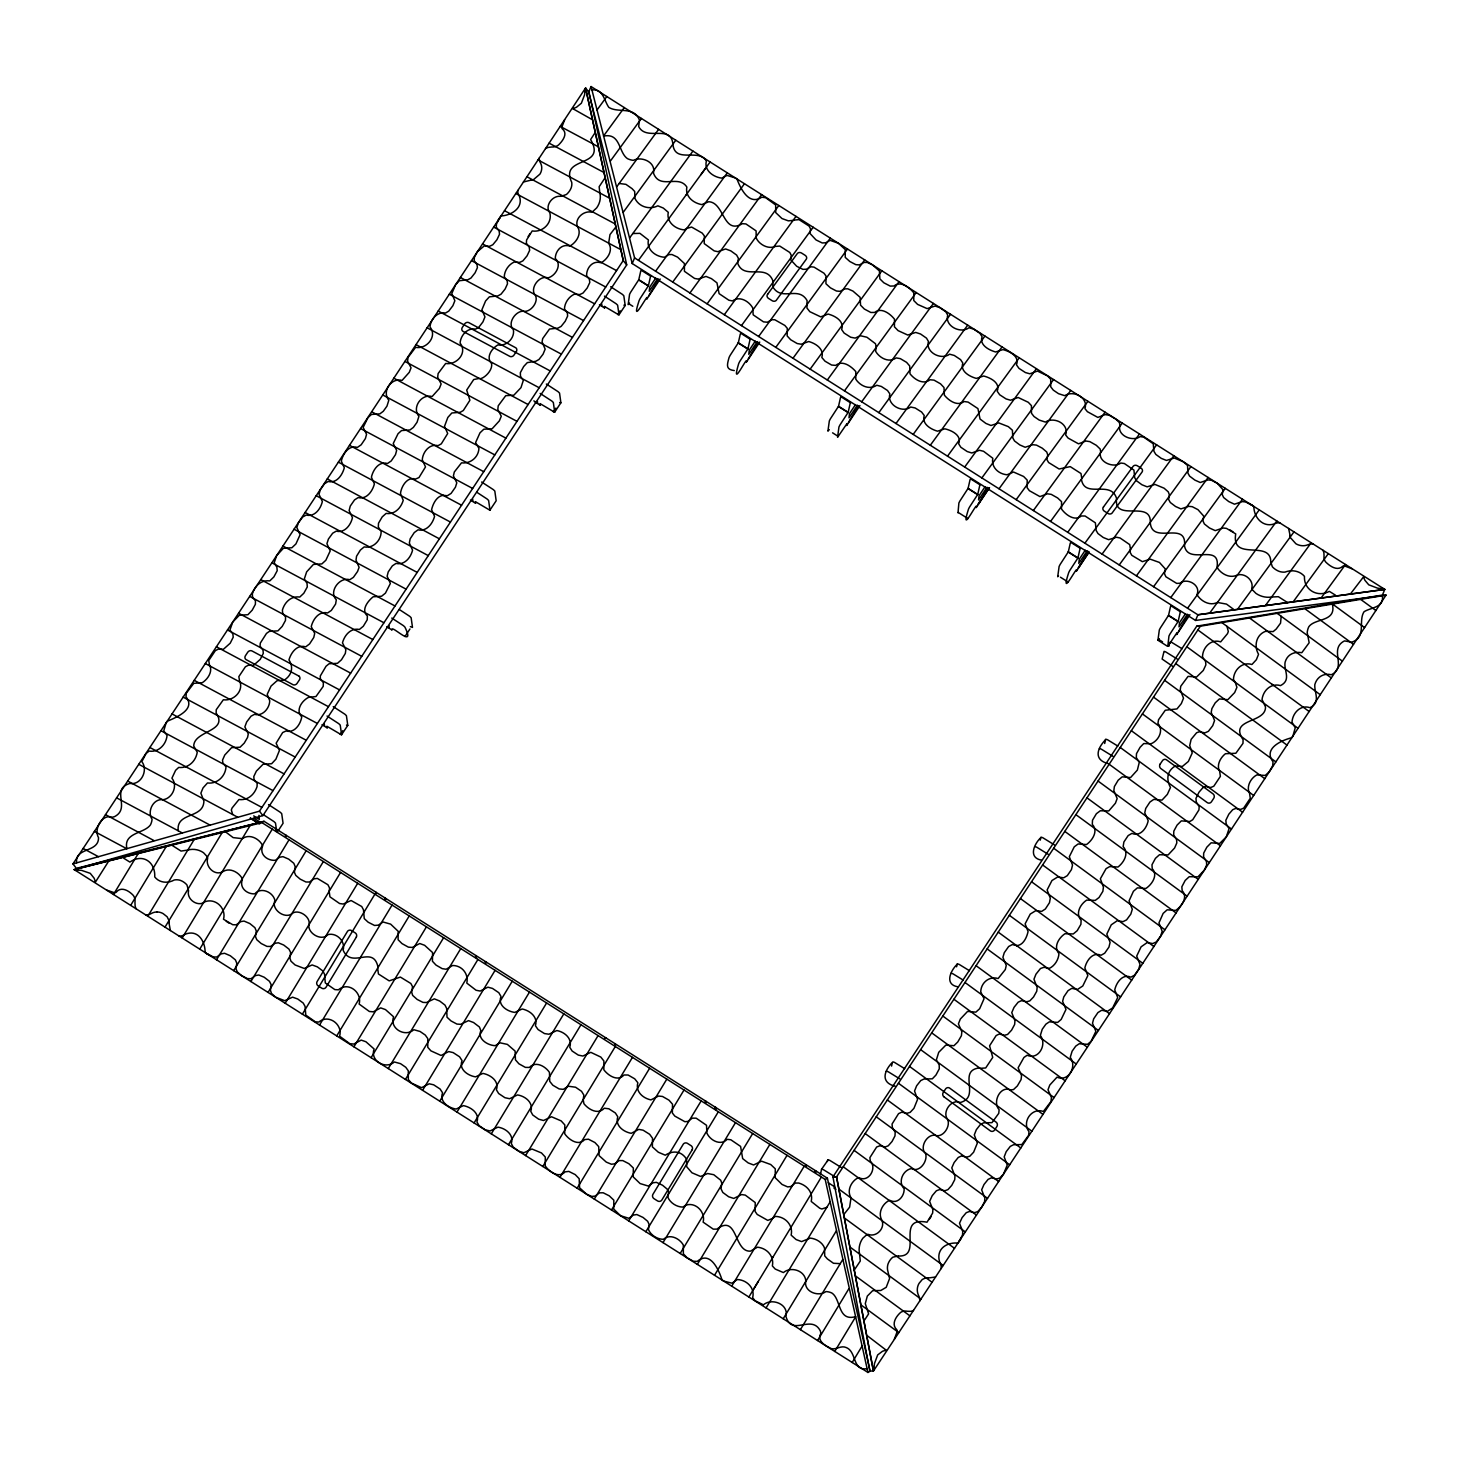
<?xml version="1.0" encoding="UTF-8"?>
<svg xmlns="http://www.w3.org/2000/svg" width="1459" height="1459" viewBox="0 0 1459 1459"><rect width="100%" height="100%" fill="white"/><g stroke="black" fill="none" stroke-linecap="round" stroke-linejoin="round"><path stroke-width="1.5" d="M1130.506 549.478L1129.704 544.608L1120.038 537.97L1116.482 537.24L1108.585 539.666L1103.296 537.514L1097.952 533.538L1096.183 530.511L1095.381 522.833L1085.095 516.012L1081.338 515.975C1074.718 521.702 1065.526 514.662 1061.514 509.009L1061.55 501.659L1057.629 497.957L1051.246 494.364L1047.38 493.799L1039.92 496.589L1029.397 490.698L1027.1 487.653L1027.209 480.12L1023.616 476.473L1013.531 472.023L1007.057 474.759C998.412 474.084 990.953 467.008 992.831 458.272L983.548 451.287L979.481 450.266L971.785 452.983L967.208 451.542L960.861 447.275L958.654 443.791C962.156 435.439 951.487 430.277 944.848 428.837L937.517 431.189C930.55 429.183 921.596 423.912 924.24 415.523L921.577 412.003L915.158 407.973L910.726 407.025C902.282 413.517 886.634 404.654 889.881 393.948L887.51 390.501L881.327 386.453L876.786 385.249C869.509 390.118 860.372 386.161 855.795 379.212L855.795 371.589C851.181 366.264 842.445 359.771 835.715 365.388L831.612 365.042L824.992 361.175L821.836 357.491C824.335 349.048 815.909 343.54 808.724 341.515L801.173 344.215L797.198 343.54L790.705 339.765L787.167 335.953L787.295 328.33L784.851 325.448L774.765 319.74L771.847 319.703L767.361 322.22L763.513 321.874L753.172 314.834L752.771 308.031C749.087 301.229 739.549 295.575 732.473 300.919L728.88 300.226L719.105 293.642L716.971 282.864L711.463 278.651L706.028 276.426L698.131 279.07L694.593 278.45L684.417 271.301L684.435 263.532L677.56 257.131L671.961 254.523L668.751 254.614L664.465 257.24C655.62 256.711 646.246 249.562 648.434 239.969L639.917 233.349L632.823 233.531M329.169 891.303L329.935 896.829L339.6 903.54L343.175 904.033L351.108 900.513L361.741 906.531L363.492 909.851L364.258 918.605L368.16 922.216L374.544 925.462L378.3 925.152L383.06 921.997L390.629 924.131L398.161 931.28L398.106 939.742L402.009 943.608L408.392 947.146L412.277 947.438L419.773 943.517L424.624 945.304L432.593 952.563L432.429 961.244L436.022 965.092L442.168 968.63L446.126 969.25L452.637 965.493C462.211 965.475 468.777 974.12 466.807 983.111L476.09 990.26L480.175 991.044L487.89 987.178L492.485 988.418L498.832 992.722L501.021 996.497C497.355 1005.142 507.294 1011.543 514.808 1012.4L522.176 1008.99C530.036 1010.595 538.17 1017.087 535.417 1025.75L538.061 1029.543L544.481 1033.574L548.912 1034.23L556.827 1030.546C564.724 1032.005 572.621 1038.735 569.758 1047.288L572.129 1051.027L578.311 1055.094L582.87 1056.042L590.822 1052.34L600.834 1057.082L603.88 1060.985L603.844 1069.757C608.166 1075.611 617.868 1081.94 623.978 1074.991L628.081 1075.009L634.701 1078.803L637.857 1082.76C635.267 1091.478 642.799 1098.226 650.933 1099.885L658.52 1096.056L662.495 1096.457L668.988 1100.177L672.526 1104.226L672.362 1112.998L674.788 1116.08L684.873 1121.697L687.809 1121.46L692.314 1118.141L696.18 1118.178L706.521 1125.29L706.885 1133.059C710.15 1140.464 720.673 1146.099 727.22 1139.315L730.831 1139.771L740.588 1146.409L742.667 1158.61L748.175 1162.914L753.61 1164.975L761.562 1161.182L770.717 1164.519L775.276 1168.805L775.203 1177.741L782.079 1184.471L787.678 1186.915L790.906 1186.514L795.21 1183.085L798.675 1183.03C807.192 1185.456 813.301 1192.532 811.204 1201.432L819.721 1208.216L821.855 1208.982L826.852 1207.341M793.55 220.364L788.334 220.856L781.988 218.54L775.732 212.613L775.659 204.971L765.628 197.676L761.762 197.22C748.923 205.81 740.716 188.776 737.032 179.183A11.781 9.958 22.7 0 0 735.372 177.943L727.02 175.408L721.749 178.126C713.305 177.123 703.949 170.411 706.357 161.092C698.843 147.706 674.66 164.174 672.873 144.003C670.885 123.979 646.519 141.578 638.695 126.568L639.443 120.021C633.826 105.869 618.251 113.401 608.822 107.364C604.099 100.762 603.297 88.598 592.007 89.929M665.486 1237.797C671.924 1234.478 680.113 1239.256 683.323 1245.038L683.359 1253.81L687.08 1257.804L693.372 1261.251L697.238 1261.397C710.186 1250.308 718.795 1269.786 721.986 1279.798A11.781 11.49 60.3 0 0 723.628 1281.057L731.999 1283.19L737.287 1279.543C746.734 1279.835 755.233 1288.096 752.643 1297.671L755.051 1300.717L763.44 1304.802C771.884 1297.525 789.009 1304.237 785.927 1316.346C791.708 1337.228 811.386 1313.629 820.359 1330.955L820.87 1333.344C817.004 1339.617 823.35 1344.797 828.694 1347.241C834.311 1351.909 840.037 1344.779 846.074 1347.496C856.907 1351.417 852.184 1371.351 867.011 1368.651M188.485 891.121C186.606 899.729 198.315 907.498 205.172 901.662C215.896 897.869 226.51 908.538 223.501 919.243L232.747 924.714L236.157 924.824L240.717 921.632L244.054 921.067L249.817 923.547L254.906 927.687L256.273 930.988L255.489 936.623L256.784 939.724L261.216 943.535L266.961 946.399L270.517 946.472L275.094 943.28L278.341 942.788L283.703 945.031L288.955 949.098L290.615 952.399L289.903 958.071L290.961 961.189L295.119 964.983L304.256 968.466L312.135 964.946L317.351 966.861L322.767 970.91L324.573 974.247L325.284 982.928L334.84 989.603L338.397 989.822C348.464 981.086 362.397 992.685 359.115 1004.029L369.364 1011.488L373.34 1011.816L380.726 1007.895L385.486 1009.592L393.602 1016.814C389.225 1028.34 405 1037.677 413.827 1029.726L420.046 1031.458L425.28 1035.069L427.779 1038.589L427.779 1047.307L430.897 1050.845L441.056 1055.459L448.734 1051.574L453.165 1052.614L459.567 1056.79L462.065 1060.638C458.527 1069.283 467.92 1075.739 475.579 1076.851L482.911 1073.405C490.534 1074.845 499.434 1081.155 496.407 1089.818L498.65 1093.521L504.923 1097.715L509.61 1098.718L517.507 1094.925C525.276 1096.128 533.775 1102.767 530.766 1111.32L532.717 1114.968L538.663 1119.181L543.514 1120.512L551.52 1116.755L561.186 1120.913L564.815 1124.925L564.724 1133.752C568.682 1139.643 578.548 1146.464 584.64 1139.588L588.433 1139.187L594.925 1142.543L598.701 1146.61L599.102 1155.637L606.287 1162.112L611.394 1164.227L614.549 1163.863L619.145 1160.598L622.774 1160.58L628.884 1163.717L633.334 1168.002L633.242 1176.921L640.1 1183.559L648.38 1186.076L652.848 1182.83L656.331 1182.337L662.55 1185.255L667.164 1189.103L668.532 1192.112L667.948 1197.401C670.283 1202.946 676.702 1206.976 682.684 1207.085L684.782 1205.9M1270.753 561.241C1269.914 539.502 1231.068 561.934 1235.718 533.903L1226.472 528.377L1223.061 527.994L1215.219 530.62L1209.456 527.976L1204.368 523.963L1202.982 520.972L1203.748 516.139L1197.985 509.665L1192.24 506.692L1188.72 506.328L1180.933 508.899L1175.571 506.51L1170.319 502.516L1168.641 499.525L1169.316 494.637L1168.258 491.847L1164.1 488.2L1154.981 484.424L1147.139 486.832L1141.923 484.753L1136.506 480.759L1134.701 477.713L1133.935 470.108L1124.36 463.524L1120.84 463.032C1113.363 468.704 1097.277 461.591 1100.688 451.633L1100.104 448.971L1096.329 445.323L1089.855 441.639L1085.897 441.019L1078.529 443.828L1068.079 438.065L1065.654 435.001C1069.411 424.077 1054.219 416.253 1045.428 422.089L1039.227 420.083L1033.993 416.508L1031.477 413.244L1031.44 405.657L1028.321 402.319L1018.163 397.486L1010.522 400.222L1006.108 398.945L999.707 394.787L997.19 391.231C1000.637 382.878 990.369 377.662 983.64 376.021L976.345 378.41C969.597 376.531 959.949 371.388 962.812 363.036L960.569 359.625L954.277 355.449L949.608 354.19C941.201 360.574 925.243 352.312 928.453 341.479L926.483 338.141L920.556 334.002L915.723 332.433L907.753 335.041L898.087 330.628L894.44 326.834L894.495 319.174C890.191 313.776 881.309 306.919 874.616 312.445L870.841 312.481L864.348 309.034L860.555 305.186L860.117 297.308L852.931 291.07L847.825 288.827L844.688 288.882L840.11 291.344L836.499 291.034L830.39 287.824L825.94 283.721L825.995 275.97L824.007 273.234L814.031 267.125L810.839 266.76L806.408 269.204L802.942 269.368L796.723 266.304L790.723 259.848L791.289 255.289L789.811 252.498L779.744 246.06L774.474 246.516M684.964 1205.572C695.213 1201.049 705.809 1212.01 703.129 1222.15L713.287 1229.153L716.898 1229.116C737.871 1213.286 733.695 1252.333 750.51 1251.129L757.476 1247.19C767.252 1248.211 774.328 1256.436 772.358 1265.938L775.221 1269.056L783.41 1272.576C790.997 1266.102 804.967 1270.552 805.806 1280.874C803.398 1291.543 818.28 1297.27 825.922 1291.58A15.119 14.754 60.3 0 1 831.849 1293.021C841.186 1299.112 837.557 1321.507 855.339 1316.729M188.558 890.555L186.934 884.938A15.666 15.283 60.3 0 0 180.314 880.361A12.183 11.891 60.3 0 0 174.205 880.014C167.894 883.589 159.45 882.987 154.727 876.932C155.566 862.287 143.055 853.004 129.869 862.068L123.778 858.275M583.181 1099.648L583.928 1103.715C588.688 1109.606 598.081 1115.041 604.318 1108.22L608.841 1108.785L615.37 1112.98L617.814 1116.81C614.75 1125.491 623.558 1132.02 631.291 1133.315L638.768 1129.375L643.109 1130.196L649.656 1134.3L652.52 1138.239L652.374 1146.865L658.319 1152.227L665.286 1155.2C672.38 1150.531 680.988 1150.494 686.532 1159.084L686.697 1166.744L691.949 1172.781L700.539 1176.446L707.67 1173.528L713.779 1174.714L720.673 1180.203L721.767 1183.067L721.056 1188.884L722.807 1192.459L728.661 1196.763L733.786 1198.441L741.61 1194.556L745.294 1195.122L755.233 1202.563L755.087 1211.408L757.203 1214.435L767.799 1220.399L772.668 1218.356M774.291 246.79C767.47 249.088 758.99 244.237 756.2 237.981L756.09 230.869L745.932 223.938L742.339 223.683C722.934 235.154 724.43 202.345 708.709 201.743L701.797 204.607C693.043 203.038 684.982 196.29 686.861 187.08C678.399 173.968 659.942 190.345 653.45 173.074C656.149 162.296 641.869 155.967 633.334 160.344A15.119 12.784 22.7 0 1 627.425 158.612C618.434 152.411 620.64 132.787 603.88 136.052M876.257 347.297L875.491 343.722L866.901 337.23L860.354 335.716L855.156 338.105L850.652 337.23L844.104 333.053L841.661 329.533C844.579 321.126 834.986 315.819 828.128 314.068L820.688 316.858L809.818 311.679L806.955 308.031L807.064 300.518C798.237 285.453 781.933 301.739 772.942 287.076L772.741 280.402C765.61 263.258 744.254 280.475 737.707 263.331L738.382 258.316L736.613 255.07L730.758 250.839L725.634 248.96L717.846 251.678L714.181 250.893L704.223 243.598L704.35 235.92L702.217 233.112L691.621 227.057L686.77 228.425M1270.698 561.733L1272.339 566.749A15.666 13.24 22.7 0 0 1278.941 571.29A12.183 10.304 22.7 0 0 1285.051 572.092C1291.707 569.521 1299.641 570.706 1304.474 576.378C1303.598 589.783 1317.532 597.88 1329.331 591.351L1335.423 595.144M327.272 727.968L326.944 726.272L341.497 734.844L347.771 725.397L346.421 715.712A8.699 1.532 33.5 0 0 344.853 714.199L333.236 706.63M475.67 503.337L475.342 501.641L489.896 510.212L496.169 500.765L494.82 491.081A8.699 1.532 33.5 0 0 493.251 489.567L481.634 482.017M540.395 405.365L540.067 403.614L554.621 412.24L560.894 402.793L559.545 393.109A8.699 1.532 33.5 0 0 557.976 391.596L546.359 384.045M604.683 308.05L604.354 306.354L618.908 314.925L625.182 305.478L623.832 295.812A8.699 1.532 33.5 0 0 622.264 294.28L610.646 286.73M242.395 879.43C239.002 887.765 247.027 894.294 254.76 893.856C260.979 886.58 273.198 892.124 274.949 900.55C270.955 909.267 284.286 918.896 291.49 914.063C297.691 907.917 311.497 916.89 308.889 925.079C307.794 933.432 321.6 941.602 327.874 934.654C336.5 932.246 345.783 941.383 343.102 950.137C351.82 969.615 372.993 944.374 377.99 967.043M629.522 303.053L628.172 304.621L629.558 294.371A8.699 0.912 -57.6 0 1 630.616 292.292L638.787 279.709L640.738 271.064A10.231 1.076 -57.6 0 1 641.249 270.225L650.86 276.316A10.231 1.076 -57.6 0 0 650.349 277.155L648.398 285.8L640.227 298.384A8.699 0.912 -57.6 0 0 639.17 300.463C629.467 329.953 649.948 289.265 646.884 298.986M648.726 295.867L658.611 279.216M734.278 370.568C725.652 369.51 726.947 365.169 729.099 357.419A8.699 0.912 -57.6 0 1 730.157 355.358L738.327 342.774L740.278 334.129A10.231 1.076 -57.6 0 1 740.789 333.272L750.4 339.363A10.231 1.076 -57.6 0 0 749.89 340.221L747.938 348.865L739.768 361.449A8.699 0.912 -57.6 0 0 738.728 363.51C730.211 391.997 748.485 353.169 746.424 362.051M748.266 358.932L758.169 342.281M829.277 429.621L827.928 431.171L829.332 420.922A8.699 0.912 -57.6 0 1 830.372 418.842L838.542 406.277L840.493 397.614A10.231 1.076 -57.6 0 1 841.004 396.775L850.615 402.866A10.231 1.076 -57.6 0 0 850.105 403.705L848.153 412.368L839.983 424.934A8.699 0.912 -57.6 0 0 838.943 427.013L837.575 437.281L846.949 423.657L846.639 425.536M848.481 422.417L858.384 405.784M957.998 512.857L958.891 503.008A8.699 0.912 -57.6 0 1 959.949 500.929L968.101 488.364L970.053 479.701A10.231 1.076 -57.6 0 1 970.582 478.862L980.193 484.953A10.231 1.076 -57.6 0 0 979.682 485.792L977.731 494.455L969.56 507.021A8.699 0.912 -57.6 0 0 968.502 509.1C959.256 538.225 978.734 498.23 976.217 507.623M1058.523 575.977L1057.72 576.743L1059.106 566.493A8.699 0.912 -57.6 0 1 1060.164 564.414L1068.316 551.849L1070.268 543.186A10.231 1.076 -57.6 0 1 1070.797 542.347L1080.408 548.438A10.231 1.076 -57.6 0 0 1079.897 549.277L1077.946 557.94L1069.775 570.505A8.699 0.912 -57.6 0 0 1068.717 572.585C1059.27 601.746 1079.113 561.952 1076.432 571.107M1157.99 639.826L1159.321 629.978A8.699 0.912 -57.6 0 1 1160.379 627.917L1168.55 615.333L1170.501 606.689A10.231 1.076 -57.6 0 1 1171.012 605.832L1180.623 611.923A10.231 1.076 -57.6 0 0 1180.112 612.78L1178.161 621.425L1169.99 634.008A8.699 0.912 -57.6 0 0 1168.951 636.069L1167.82 646.191M1178.489 631.492L1188.392 614.841M169.025 923.109L170.375 930.532M1289.993 535.034L1288.625 528.468M1217.08 566.967C1220.435 542.438 1188.246 565.691 1184.507 545.903C1187.115 519.878 1152.245 545.356 1150.294 522.833C1151.552 499.087 1113.564 523.143 1116.536 498.303C1110.627 479.628 1084.912 498.96 1081.466 479.573M1382.366 595.819C1384.226 607.765 1370.949 607.345 1364.074 611.722C1357.891 620.987 1366.992 637.255 1351.691 642.179L1344.487 640.902C1328.31 649.182 1347.551 666.982 1331.301 674.751C1323.86 672.909 1317.003 676.739 1314.814 684.618C1314.14 692.751 1321.197 702.472 1309.927 707.706C1300.589 704.369 1292.546 713.068 1291.999 722.169L1295.245 727.804L1292.875 736.175A11.781 11.18 -89.3 0 1 1291.598 737.78C1281.33 740.37 1263.002 748.558 1273.014 761.78L1272.704 765.72L1269.166 771.902L1265.208 775.44L1256.837 774.911C1250.928 778.03 1246.351 786.054 1249.196 792.62M76.652 862.761C74.628 847.114 98.847 852.858 98.519 837.63C93.522 829.204 102.039 813.538 112.27 817.259L114.568 816.621C131.164 807.976 110.082 789.301 129.906 783.447C141.14 785.416 148.508 770.06 141.833 761.653L146.064 753.519L149.092 751.075C158.447 752.698 166.198 744.546 167.055 735.5L163.773 730.795L166.125 722.825A11.781 10.268 -37.9 0 1 167.402 721.184C176.539 717.281 196.071 709.384 186.004 696.837L186.296 693.207L193.792 683.341L202.217 682.721C207.525 679.456 212.795 671.924 209.841 665.559M377.662 968.192L378.428 973.974L389.188 980.867L400.386 977.074L410.854 983.494L412.532 986.649L411.693 992.248L412.678 995.421L417.128 999.415L422.946 1002.388L426.52 1002.534L434.326 998.85L439.651 1001.002L444.977 1005.087L446.655 1008.406L447.019 1017.215L451.05 1020.953L456.922 1024.072L460.643 1024.327L468.503 1020.625L473.555 1022.522L479.427 1027.008L480.85 1030.601C477.111 1039.1 488.072 1045.519 495.258 1045.665L499.799 1042.766L507.367 1044.389L515.1 1051.064L515.446 1059.836L518.912 1063.793L525.368 1067.386L529.38 1067.441C535.544 1060.766 545.21 1066.091 549.459 1072.401L549.733 1081.356L552.833 1085.222L559.125 1088.925L563.283 1089.344L568.372 1086.226L575.576 1087.229L581.539 1091.314L583.837 1095.052L583.235 1099.575M1081.794 478.607L1080.991 473.518L1070.231 466.625L1059.088 468.996L1048.62 462.539L1046.942 459.658L1047.744 454.88L1046.741 452.016L1042.273 448.187L1036.492 445.123L1032.917 444.703L1025.148 447.256L1019.823 444.94L1014.497 440.946L1012.82 437.919L1012.4 430.241L1008.351 426.648L998.795 422.928L990.971 425.499L985.919 423.438L980.047 419.043L977.931 408.593L968.101 402.1L964.18 401.517C957.378 406.642 948.934 400.751 944.374 395.17L943.991 387.529L940.508 383.808L934.052 380.142L930.058 379.759C923.292 385.14 914.538 379.522 910.015 373.796L909.687 365.972L906.586 362.361L900.294 358.622L896.154 357.911C889.078 363.127 879.558 358.148 875.619 351.254L876.202 347.37M820.377 1174.732L821.545 1169.279L828.128 1159.869A8.699 1.532 33.5 0 1 829.752 1160.361L841.369 1167.528M827.727 1159.941L827.399 1161.492M904.689 1068.663L894.476 1062.389A8.699 1.532 33.5 0 0 892.853 1061.897C884.282 1070.286 879.886 1082.633 895.334 1086.262M969.414 970.691L959.183 964.417A8.699 1.532 33.5 0 0 957.578 963.925C951.177 969.524 943.663 984.314 957.688 986.776M957.195 963.943L956.593 966.788M1041.361 860.117C1027.537 857.582 1034.632 842.974 1041.252 837.265A8.699 1.532 33.5 0 1 1042.857 837.758L1054.492 844.925M1040.851 837.357L1040.267 840.129M1117.813 746.06L1107.582 739.786A8.699 1.532 33.5 0 0 1105.977 739.294C1097.277 747.92 1092.973 759.957 1108.457 763.677M1105.575 739.385L1104.7 743.488M1157.935 640.227L1167.583 646.355M892.124 1063.52L891.577 1066.091M1169.534 643.62L1170.264 641.978A8.699 1.532 33.5 0 1 1171.869 642.489L1182.1 648.744M1168.987 646.191L1169.279 644.86M278.085 830.882L283.064 823.295L281.715 813.684A8.699 1.532 33.5 0 0 280.128 812.171L268.511 804.602M341.588 734.734L340.221 725.123A8.699 1.532 33.5 0 0 338.652 723.591L327.035 716.041M489.969 510.158L488.619 500.492A8.699 1.532 33.5 0 0 487.032 498.96L476.838 492.285M554.694 412.186L553.344 402.52A8.699 1.532 33.5 0 0 551.757 400.988L540.158 393.438M618.999 314.816L617.631 305.205A8.699 1.532 33.5 0 0 616.045 303.691L604.445 296.122M329.205 891.212L329.552 887.984L327.91 884.738L317.332 878.409L314.086 878.829L309.436 882.02L305.916 881.984L300.189 879.139L295.758 875.364L294.426 872.3L295.174 866.591L293.806 863.29L288.7 859.132L282.955 856.652L279.636 857.235L275.368 860.299C267.544 860.956 259.173 854.646 262.584 846.092A1.915 1.86 60.3 0 0 262.529 845.345C259.319 839.126 250.693 834.165 243.945 837.703A14.699 14.335 60.3 0 1 242.34 838.651L233.13 837.612L225.707 831.995M326.925 727.767L322.038 724.685M391.997 629.996C390.228 623.248 416.234 650.477 404.945 627.151A8.699 1.532 33.5 0 0 403.359 625.619L391.76 618.069M475.324 503.136L470.436 500.072M540.049 405.164L535.161 402.1M604.336 307.849L599.448 304.785M1130.451 549.551L1130.141 552.323L1131.783 555.295L1142.361 561.66L1150.221 559.162L1159.449 562.444L1165.23 568.864L1164.501 573.77L1165.887 576.761L1176.738 583.418L1180.057 583.199C1186.751 577.436 1200.958 584.767 1197.11 594.287A1.915 1.623 22.7 0 0 1197.164 594.944C1200.775 600.871 1208.854 605.594 1215.821 603.078A14.699 12.42 22.7 0 1 1217.317 602.439L1226.508 604.099L1233.931 609.588M1384.828 589.418L591.041 86.537L588.688 92.172L632.221 263.55L1195.559 620.44L1386.05 595.09L873.412 1371.059L869.819 1370.986L832.925 1176.866L1196.745 626.166L1382.439 595.053L1384.792 589.4L1197.857 614.75M632.221 263.55L634.592 257.896L591.077 86.555M1195.559 620.44L1197.912 614.804L1384.792 589.4M890.045 1200.429C897.504 1204.386 904.525 1196.325 904.142 1188.738C897.65 1182.137 902.866 1170.118 911.383 1168.586C919.699 1173.036 927.96 1160.981 925.626 1153.686C919.115 1147.504 926.921 1134.099 935 1135.248C943.28 1138.567 951.961 1124.761 946.8 1118.068C942.842 1110.755 951.852 1098.645 960.259 1102.512C981.05 1096.967 957.25 1070.924 979.08 1067.952M108.24 861.831L95.327 882.257A15.611 15.228 60.3 0 0 94.087 878.154L90.257 873.339L81.558 870.366A29.125 28.396 60.3 0 0 76.597 870.257L75.43 870.366M113.474 894.495L138.24 853.533M130.672 905.382L166.144 846.676M147.815 916.234L193.883 840.019M165.013 927.14L221.914 832.998M182.156 937.991L249.763 826.141M199.737 949.134L272.249 829.15M216.516 959.767L289.028 839.8M233.695 970.654L306.208 850.688M250.857 981.524L323.369 861.539M268.055 992.412L340.567 872.446M285.18 1003.263L357.692 883.297M302.378 1014.169L374.89 894.185M319.539 1025.039L392.07 905.072M336.719 1035.926L409.231 915.942M353.917 1046.814L426.429 926.848M371.097 1057.684L443.609 937.718M388.258 1068.572L460.77 948.587M405.42 1079.441L477.932 959.457M422.581 1090.311L495.093 970.344M439.743 1101.18L512.255 981.214M456.959 1112.086L529.471 992.12M474.084 1122.938L546.614 1002.971M491.3 1133.844L563.812 1013.877M508.462 1144.713L580.974 1024.747M525.587 1155.564L598.099 1035.598M542.803 1166.471L615.315 1046.504M559.946 1177.34L632.458 1057.374M577.126 1188.228L649.638 1068.243M594.287 1199.097L666.818 1079.131M611.503 1209.985L684.016 1090.019M628.665 1220.873L701.177 1100.888M645.826 1231.743L718.339 1111.776M662.988 1242.612L735.5 1122.646M680.168 1253.5L752.68 1133.534M697.347 1264.388L769.86 1144.421M714.527 1275.275L787.058 1155.309M731.707 1286.145L804.219 1166.179M748.868 1297.015L821.235 1177.267M752.826 1290.449L758.279 1281.44M766.066 1307.921L830.025 1202.07M783.209 1318.772L836.426 1230.721M800.371 1329.66L842.737 1259.555M817.551 1340.547L848.901 1288.68M834.712 1351.453L855.74 1316.675M852.165 1362.505L862.087 1346.073M894.367 1339.18L897.249 1331.356A4.377 4.158 -89.3 0 0 896.829 1329.769C891.048 1324.444 895.771 1316.729 900.513 1312.535A8.407 7.988 -89.3 0 1 902.592 1311.459A9.775 9.283 -89.3 0 1 907.151 1311.258L910.598 1311.349A11.271 10.687 -89.3 0 0 913.498 1310.401M564.633 119.802L561.77 127.334A4.377 3.812 -37.9 0 0 562.189 128.739C568.299 133.48 562.755 140.885 558.542 144.952A8.407 7.331 -37.9 0 1 556.463 146.192A9.775 8.517 -37.9 0 1 551.867 146.976L548.42 147.359A11.271 9.812 -37.9 0 0 545.502 148.599M772.303 1258.205L773.051 1257.001M74.172 869.582L867.959 1372.463L870.148 1371.205L827.399 1178.215L264.079 821.326L76.397 868.342L72.95 863.91L585.588 87.941L589.035 92.391L626.713 264.9L262.894 815.599L74.208 869.6L261.927 822.639M528.122 236.577L530.073 233.659M72.95 863.91L259.447 811.168L623.267 260.468L585.57 87.959L623.212 260.541L626.713 264.9M340.275 734.461L342.756 730.704M405 636.489L409.961 628.975M553.399 411.857L555.879 408.101M617.686 314.56L620.166 310.803M647.103 298.657L660.197 279.016M746.661 361.723L759.738 342.081M846.877 425.207L859.953 405.566M976.436 507.294L989.53 487.653M1076.651 570.797L1088.688 552.742M1176.647 634.61L1189.96 614.64M836.572 1176.848L873.43 1371.041L836.536 1176.902L1200.356 626.203L1386.032 595.108M931.097 1216.624L929.146 1219.523M655.766 278.031L649.729 287.095L649.237 291.271L657.699 278.596M755.306 341.096L749.269 350.142L748.777 354.336L757.239 341.661M855.521 404.581L849.485 413.645L849.01 417.821L857.454 405.146M985.08 486.668L979.062 495.732L978.57 499.908L987.014 487.233M987.944 487.871L978.041 504.504L988.91 488.2M1085.295 550.152L1079.277 559.216L1078.785 563.411L1087.229 550.718M1088.159 551.356L1078.256 568.007L1089.125 551.703M1185.529 613.655L1179.492 622.701L1179.018 626.896L1187.462 614.221M1157.972 640.264L1159.285 638.677M1168.349 645.553L1176.957 632.732L1176.884 634.282M499.963 217.573L496.498 223.884L496.261 227.057L499.142 231.142L499.543 234.224L496.935 239.75L492.795 244.765L489.586 246.297L484.224 245.933L477.385 251.714L474.394 257.276L474.157 260.596L477.038 264.699L477.403 267.672L475.087 272.833L470.965 278.049L467.719 279.836L459.311 280.73L455.536 284.815L451.798 293.606L454.861 300.736L452.892 305.697L448.77 311.095L445.506 313.047C437.281 311.46 430.569 319.229 430.004 326.98C437.736 336.482 426.356 349.576 415.651 347.315L408.082 357.327L407.553 361.121L411.055 367.777L409.286 372.319L402.027 380.452C391.34 377.316 381.492 391.523 388.823 400.222L386.963 406.131L383.298 411.274L379.832 413.882L371.461 414.447L367.96 417.602L363.145 427.396L366.556 434.326L365.407 438.539L361.157 444.813L357.364 447.421C348.847 444.813 342.901 453.804 341.315 461.117L344.306 467.755C342.446 474.959 336.646 483.658 328.147 481.47L324.536 483.731L320.232 489.859L319.01 494.364L322.348 501.495C320.743 508.844 314.615 517.216 306.208 515.045L302.651 517.033L298.384 522.796L296.834 527.465L300.098 534.723L295.922 543.933L291.891 547.745L283.411 548.274L276.663 555.587L274.201 562.791L276.9 567.241L277.21 570.688L273.873 576.925L269.787 580.901C261.325 579.788 254.668 585.77 252.352 593.886L252.516 596.859L255.471 600.944L255.38 604.3L252.206 610.172L247.902 614.713L239.331 615.26L232.729 622.045L229.938 630.014L232.856 633.99L233.221 637.2L230.212 643.2L223.409 649.291L218.339 649.091L215.33 650.659L208.746 660.508L209.531 665.395M959.037 1241.427L962.502 1235.025L962.758 1231.56L959.511 1223.262L962.119 1217.59L966.259 1212.684L969.469 1211.481L974.794 1212.648L977.804 1211.535L981.615 1207.286L984.606 1201.632L984.861 1198.04L981.652 1189.814L983.986 1184.507L988.09 1179.383L991.318 1177.887L996.716 1178.963L999.707 1178.106L1003.464 1174.185L1007.221 1165.103L1004.193 1156.859L1006.181 1151.698L1010.285 1146.391L1013.549 1144.731L1021.829 1144.567L1028.613 1135.321L1029.014 1131.692C1021.482 1121.843 1031.932 1107.199 1043.349 1111.484L1050.918 1101.6L1051.447 1097.515L1048 1089.745L1049.787 1085.04L1057.009 1077.161C1068.462 1082.323 1077.307 1066.401 1070.231 1057.41L1072.11 1051.209L1075.757 1046.103L1079.222 1043.75L1087.539 1044.316L1091.04 1041.379L1095.873 1031.331L1092.499 1023.27L1093.666 1018.838L1097.916 1012.582L1101.691 1010.266L1107.29 1011.397L1112.633 1007.914L1117.703 997.555L1114.749 989.877C1116.317 982.673 1122.518 973.445 1130.871 977.165L1134.464 975.214L1138.768 969.123L1139.99 964.363L1136.707 956.083L1141.084 946.836L1147.102 942.623L1152.811 943.554L1156.349 941.894L1160.616 936.186L1162.185 931.298L1158.957 922.89L1163.133 913.425L1167.164 909.814L1175.589 910.434C1181.626 906.641 1188.319 897.103 1182.155 890.628L1181.845 886.798L1185.182 880.452L1189.249 876.695L1197.912 876.859L1204.35 870.111L1206.666 864.968L1206.502 861.704L1203.584 856.798L1203.675 853.132L1206.848 847.168L1211.134 842.81L1219.669 843.448L1226.271 836.955L1229.08 828.621L1226.198 823.879L1225.834 820.305L1228.843 814.158L1232.709 809.69L1235.645 808.468L1240.679 809.417L1243.67 808.122L1250.272 798.292L1249.488 792.839M597.023 109.972L606.835 96.513M603.497 136.07L624.288 107.565M610.446 160.964L641.449 118.453M616.719 186.807L658.629 129.34M623.157 212.412L675.791 140.228M629.668 237.853L692.934 151.079M700.831 174.752L706.211 167.366M638.55 260.158L710.132 161.985M655.583 271.21L727.293 172.855M672.727 282.079L744.473 183.725M689.925 292.967L761.653 194.612M707.104 303.855L778.832 205.5M724.302 314.743L796.012 216.388M741.464 325.612L813.174 227.257M758.625 336.482L830.335 238.127M775.787 347.351L847.497 249.015M792.985 358.257L864.713 259.903M810.146 369.127L881.874 270.772M827.326 380.015L899.054 281.66M844.469 390.866L916.197 292.529M861.685 401.79L933.413 303.436M878.829 412.642L950.539 314.287M895.99 423.511L967.7 325.156M913.188 434.399L984.916 336.062M930.313 445.25L1002.041 346.914M947.529 456.156L1019.257 357.82M964.691 467.044L1036.419 368.689M981.871 477.914L1053.58 379.559M999.032 488.783L1070.742 390.428M1016.194 499.653L1087.903 401.316M1033.355 510.541L1105.083 412.186M1050.553 521.428L1122.281 423.074M1067.714 532.316L1139.461 433.961M1084.894 543.186L1156.622 444.831M1102.092 554.092L1173.82 455.737M1119.235 564.943L1190.945 466.588M1136.433 575.831L1208.143 477.476M1153.577 586.7L1225.305 488.346M1170.756 597.588L1242.484 499.233M1187.553 608.221L1259.263 509.866M1209.967 612.707L1276.844 521.009M1237.706 609.041L1293.987 531.86M1265.628 605.248L1311.185 542.766M1293.239 601.746L1328.328 553.618M1321.033 598.099L1345.526 564.505M1350.888 593.357L1363.673 576.652A15.611 13.204 22.7 0 0 1364.931 580.317L1368.761 584.822L1377.46 588.123A29.125 24.621 22.7 0 0 1382.402 588.634L1383.57 588.634M686.222 194.776L686.952 193.81M605.175 177.633L599.138 186.734L599.831 192.971A18.876 16.45 -37.9 0 1 596.676 207.871L592.5 211.81A6.985 6.091 -37.9 0 1 591.114 212.084C583.29 210.588 574.299 218.868 577.49 226.729A13.24 11.526 -37.9 0 0 578.038 227.659C581.63 234.37 576.013 242.65 570.086 245.933M854.244 1270.132L860.281 1261.032L859.606 1254.102A18.876 17.927 -89.3 0 1 862.798 1238.253L866.974 1234.533A6.985 6.62 -89.3 0 1 868.342 1234.423C876.458 1237.469 885.303 1228.277 881.929 1220.362A13.24 12.566 -89.3 0 0 881.4 1219.25C877.99 1212.338 882.823 1203.438 889.388 1200.392M772.723 1218.283L775.203 1216.441C785.143 1216.368 793.441 1225.286 791.125 1235.116L796.122 1239.566L801.575 1241.591L810.274 1238.107C816.092 1238.673 822.311 1242.32 824.499 1247.901L824.736 1255.907L827.399 1258.935L833.49 1263.275L840.275 1263.64M615.662 227.257L609.99 234.571L608.64 243.252A14.699 12.821 -37.9 0 0 609.424 244.601C612.689 251.313 607.218 259.264 601.436 262.584A1.915 1.66 -37.9 0 1 600.725 262.693C592.463 260.286 586.427 268 586.609 275.605L589.381 279.38L589.801 282.462L587.211 287.988L583.035 293.04L579.807 294.554L574.372 294.207C568.882 296.633 564.615 302.888 564.469 308.907L567.35 313.028L567.624 316.056L565.217 321.272L561.15 326.378L557.976 328.129L549.496 329.059L542.693 338.561L542.073 341.917L545.155 349.12L543.058 354.19L538.973 359.479L535.708 361.321L527.301 362.616L523.69 366.519L520.334 372.702L520.48 376.203L523.307 380.434L520.972 387.656L513.842 395.188L505.726 395.681L498.23 405.803L497.811 409.45L501.276 416.216L499.361 420.867L492.102 428.8L483.804 429.22L479.975 432.849L475.598 442.569L478.935 448.405C478.424 457.561 470.272 463.926 461.518 462.831L454.314 471.987L453.402 475.871L456.795 482.838L455.427 487.215L451.068 493.434L447.348 495.732L443.007 495.312M843.977 1214.326L849.63 1207.14L851.016 1197.821A14.699 13.952 -89.3 0 0 850.232 1196.252C847.095 1189.377 851.874 1180.787 858.257 1177.705A1.915 1.806 -89.3 0 1 858.968 1177.687C868.834 1182.921 877.242 1167.929 870.293 1161.054L869.892 1157.625L876.658 1146.993L879.868 1145.807L885.266 1146.956L888.257 1145.789L892.033 1141.522L894.987 1135.886L895.188 1132.293L892.324 1127.351L892.069 1124.014L898.543 1113.655L901.698 1112.196L907.115 1113.272L910.142 1112.378L913.936 1108.348L917.583 1099.356L914.538 1091.04L916.635 1085.788L920.72 1080.59L923.985 1079.022L932.337 1078.821L935.949 1075.064L939.304 1068.79L939.177 1064.924L936.368 1059.891L938.721 1052.322L945.851 1045.1L953.912 1045.72L957.761 1042L961.408 1035.708L961.846 1031.768L958.417 1023.89L960.332 1019.057L967.572 1011.415L975.852 1012.145L979.664 1008.716L984.059 998.722L980.74 991.846C980.995 982.545 989.348 975.852 998.138 978.533L1005.324 969.542L1006.254 965.439L1002.898 957.323L1004.266 952.727L1008.625 946.544L1012.327 944.557L1016.668 945.633M594.47 133.608L590.603 139.553C607.418 168.369 559.18 155.639 571.691 182.229A12.183 10.614 -37.9 0 1 571.126 187.974A15.666 13.66 -37.9 0 1 566.457 194.466L561.04 196.345M864.731 1319.83L868.597 1313.866L865.278 1303.635L867.321 1296.084L872.683 1290.668L880.817 1290.486L886.215 1287.312L889.589 1278.503L887.564 1269.877A12.183 11.563 -89.3 0 1 888.148 1263.658A15.666 14.864 -89.3 0 1 892.799 1257.22L898.215 1255.944M686.733 228.498L684.253 229.884C675.298 229.172 666.161 221.896 668.295 212.321L663.298 208.053L657.863 205.828C649.693 209.932 639.115 207.087 634.975 198.46L634.683 191.457L632.021 188.612L625.929 184.345L619.163 183.469M625.127 305.533L623.887 305.15M560.84 402.848L559.618 402.465M347.771 725.397L346.494 725.068M523.453 181.974L530.62 180.241M74.208 869.6L264.079 821.326M665.286 1238.126L663.188 1239.311C657.225 1239.202 650.787 1235.171 648.471 1229.627L649.054 1224.302L647.668 1221.292L643.018 1217.426L636.817 1214.545L633.352 1215.073L628.884 1218.301L620.531 1215.712L613.747 1209.11L613.82 1200.155L609.26 1195.833L603.205 1192.787L599.613 1192.842L594.998 1196.106L591.807 1196.416L586.627 1194.228L579.588 1187.79L579.168 1178.708L575.229 1174.604L568.791 1171.395L565.071 1171.869C558.998 1178.726 549.095 1171.741 545.228 1165.887L545.283 1157.023L541.49 1152.957L531.933 1148.999L523.909 1152.738L519.021 1151.315L513.149 1147.084L511.288 1143.455C514.261 1134.974 505.708 1128.263 497.957 1127.15L490.078 1130.944L485.318 1129.868L479.081 1125.637L476.929 1121.953C479.993 1113.326 470.947 1107.071 463.415 1105.63L456.102 1109.059C448.405 1107.946 439.086 1101.49 442.588 1092.846L440.071 1088.998L433.67 1084.821L429.238 1083.8L421.56 1087.684L411.42 1083.052L408.301 1079.514L408.301 1070.797L405.766 1067.277L400.532 1063.666L394.331 1061.97C385.486 1069.958 369.692 1060.565 374.124 1049.003L365.935 1041.762L361.212 1040.103L353.808 1044.06L349.795 1043.677L339.6 1036.182C343.12 1024.656 328.585 1013.586 318.864 1022.066L315.29 1021.792L305.788 1015.099L305.077 1006.436L303.235 1003.081L297.764 999.014L292.584 997.172L284.706 1000.692L275.569 997.154L271.465 993.397L270.444 990.296L271.137 984.606L269.459 981.305L264.17 977.22L258.808 975.013L255.599 975.524L250.984 978.715L247.446 978.606L241.72 975.724L237.288 971.913L236.011 968.831L236.796 963.195L235.41 959.894L230.34 955.773L224.595 953.292L221.257 953.839L216.68 957.049L213.288 956.922L206.777 953.566M261.872 822.584L825.229 1179.474L827.399 1178.215M935.547 1277.026L928.635 1277.938M793.751 220.108L799.021 219.634L809.088 226.09L810.547 228.881L810 233.458L816.037 239.933L822.238 242.96L825.703 242.778L830.135 240.352L838.469 243.288L845.253 249.598L845.235 257.368L849.795 261.489L855.849 264.663L859.424 264.9L864.02 262.438L867.193 262.438L872.373 264.772L879.412 270.955L879.868 278.87L883.826 282.772L890.264 286.11L893.984 285.982C900.659 280.493 909.541 287.459 913.79 292.84L913.772 300.536L917.583 304.384L927.122 308.615L935.091 306.025L939.979 307.685L945.851 311.825L947.73 315.144C944.484 325.977 960.587 334.111 968.94 327.764L973.682 329.096L979.919 333.309L982.089 336.682C979.171 345.035 988.965 350.105 995.64 351.984L1002.917 349.613C1009.664 351.254 1019.859 356.488 1016.467 364.823L1018.984 368.379L1025.403 372.556L1029.817 373.796L1037.44 371.06L1047.58 375.911L1050.699 379.249L1050.754 386.836L1053.289 390.118L1058.523 393.675L1064.723 395.681C1073.477 389.827 1088.633 397.687 1084.931 408.611L1087.393 411.693L1097.843 417.42L1105.192 414.593L1109.205 415.25L1115.697 418.988L1119.4 422.618L1119.947 425.262C1116.737 435.311 1132.421 442.186 1140.136 436.606L1143.71 437.135L1153.23 443.737L1153.96 451.342L1155.82 454.406L1161.291 458.381L1166.471 460.424L1174.294 458.017L1183.431 461.846L1187.535 465.457L1187.918 473.117L1189.596 476.126L1194.903 480.12L1200.246 482.491L1208.034 479.902L1211.554 480.303L1217.28 483.276L1223.007 489.75L1222.241 494.583L1223.645 497.555L1228.733 501.568L1234.46 504.194L1242.32 501.586L1245.712 501.969L1252.223 505.416M126.824 848.427C123.413 832.432 144.131 833.727 150.441 824.882A15.119 13.186 -37.9 0 0 152.046 819.228C146.885 811.642 153.177 798.255 163.098 799.714C172.49 798.383 178.071 785.744 171.907 778.194L175.609 770.316L178.709 767.416C187.992 768.51 195.743 761.58 197.239 752.26L193.737 746.005C194.029 730.558 228.826 731.597 216.151 713.086L216.242 709.712L223.355 699.755C233.021 701.287 243.617 691.639 239.933 681.645M1099.375 748.704L1099.758 748.686A8.699 1.532 33.5 0 1 1101.381 749.197L1112.998 756.364M1034.65 846.676L1035.033 846.658A8.699 1.532 33.5 0 1 1036.656 847.168L1048.291 854.336M950.976 973.335L951.359 973.317A8.699 1.532 33.5 0 1 952.982 973.828L963.195 980.083M886.251 1071.307L886.653 1071.289A8.699 1.532 33.5 0 1 888.257 1071.781L899.893 1078.949M821.545 1169.279L821.928 1169.261A8.699 1.532 33.5 0 1 823.533 1169.753L835.168 1176.921M1332.395 604.354C1336.535 622.172 1315.143 617.868 1308.832 626.75A15.119 14.353 -89.3 0 0 1307.209 632.695L1309.161 642.726L1301.811 652.702C1294.516 651.443 1287.403 654.051 1285.105 662.222C1283.537 670.392 1291.762 679.894 1280.51 685.602C1271.245 682.885 1263.257 690.107 1262.017 699.536L1265.482 706.885C1266.047 723.609 1228.478 718.102 1243.086 739.695L1242.977 743.379L1235.864 753.263L1225.451 753.719C1220.618 757.458 1216.532 764.662 1219.305 770.699M443.08 495.331C436.569 496.279 432.922 503.866 431.59 509.683L434.563 516.358C432.575 523.854 426.52 531.751 417.985 529.854L414.265 532.571L410.161 538.845L409.341 543.04L412.55 550.189C410.708 557.721 404.453 565.417 396.027 563.411L392.343 565.873L388.222 571.928L387.127 576.25L390.374 583.454L385.431 593.138L381.565 596.257L373.176 596.786C367.96 600.98 360.701 609.99 367.376 615.972L367.212 619.801L363.309 626.258L359.388 629.467C350.835 627.717 344.525 635.103 342.482 642.835L345.856 649.674L345.327 653.431L341.497 659.742L337.467 663.334L329.077 663.754L326.05 666.234L320.269 676.028L320.378 678.763L323.387 682.776L323.205 686.387L315.983 696.527L308.524 697.384C301.885 700.721 295.229 710.387 301.739 716.825C300.663 724.12 294.499 733.458 286.055 730.977L282.663 732.546L276.134 743.215L279.453 750.4L275.897 759.191L271.629 763.732L263.058 764.261L256.346 771.136L253.793 776.535L254.048 779.544L257.167 783.337L257.076 786.583C254.34 794.772 247.72 800.608 238.966 799.514L232.127 807.939L231.324 809.982L232.692 814.541M560.493 196.327C552.45 195.287 544.389 205.974 549.824 212.795C552.56 223.209 542.401 232.729 532.207 230.941L526.59 239.969L526.352 243.161L529.234 247.209L529.653 250.31L527.046 255.854L522.887 260.887L519.659 262.401L514.298 262.018C508.717 264.389 504.449 270.699 504.267 276.736L507.148 280.821L507.495 283.812L505.142 288.991L501.039 294.171L497.811 295.94L489.385 296.834L485.592 300.973L481.908 309.764L484.953 316.895L482.929 321.91L478.826 327.254L475.561 329.15C467.336 327.546 460.606 335.388 460.096 343.12C467.956 352.969 456.302 365.498 445.688 363.437L438.138 373.522L437.664 377.261L441.147 383.936L439.341 388.495L432.101 396.556C421.396 393.474 411.602 407.681 418.934 416.344L417.037 422.271L413.371 427.414L409.906 429.986L401.553 430.551L398.052 433.706L393.237 443.518L396.647 450.448L395.48 454.661L391.231 460.935L387.456 463.524C378.939 460.898 372.975 469.926 371.407 477.239L374.398 483.877C372.556 491.154 366.683 499.726 358.166 497.574L354.537 499.908L350.269 506.072L349.12 510.522L352.44 517.671C350.798 525.076 344.634 533.283 336.227 531.149L332.652 533.228L328.403 539.064L326.925 543.678L330.208 550.918L325.849 560.256L321.855 563.922L313.43 564.414L306.645 571.855L304.311 578.986L307.047 583.436L307.284 586.956L303.819 593.248L299.77 597.059C291.271 595.801 284.687 602.056 282.408 610.081L282.645 612.999L285.581 617.102L285.453 620.494L282.207 626.422L277.94 630.853L269.386 631.364L266.486 633.407L260.286 643.145L260.049 646.136L262.967 650.094L263.313 653.322L260.267 659.359L253.483 665.395L248.431 665.195L245.422 666.763L238.838 676.611L239.641 681.499M1196.745 626.166L1200.356 626.203M832.925 1176.866L836.536 1176.902M569.575 245.987C561.496 243.562 555.332 251.112 555.277 258.517C562.28 264.663 555.678 275.824 548.073 277.867C539.721 274.949 530.365 287.149 534.505 294.226C540.031 300.39 530.948 312.937 523.27 311.223C515.574 310.858 506.93 323.369 513.349 329.643C515.082 337.996 506.401 346.622 497.938 344.908C491.792 348.373 485.573 357.273 491.592 363.565C492.887 370.349 484.352 378.191 480.376 378.665M1016.576 945.596C1023.251 945.468 1026.862 937.225 1028.066 931.553L1025.13 923.821L1030.255 914.063L1035.926 910.58L1041.653 911.419L1045.374 908.975L1049.477 902.702L1050.298 898.215L1047.124 889.935L1051.957 880.525L1057.793 876.932L1063.629 877.826L1067.295 875.655L1071.435 869.619L1072.529 865.041L1069.319 856.707L1074.262 846.822L1078.128 843.959L1086.481 844.56C1092.481 840.293 1098.572 830.937 1092.299 824.408L1092.499 820.232L1096.384 813.721L1100.287 810.785L1108.785 810.93L1115.406 803.234L1117.156 798.565L1113.837 790.596L1114.384 786.547L1118.196 780.182L1122.208 776.845L1130.561 777.574L1137.363 770.078L1139.278 762.4L1136.306 757.586L1136.488 753.665L1140.081 747.3L1143.71 743.579L1151.133 743.725C1158.683 740.588 1163.99 730.321 1157.935 723.409L1158.537 719.761L1165.267 710.259L1176.975 708.928L1181.334 703.585L1183.504 698.186L1180.24 689.833L1180.75 686.259L1188.064 676.374L1196.581 677.012L1203.292 670.447L1205.864 664.903L1205.608 661.584L1202.508 656.988C1202.49 647.632 1211.061 638.513 1220.672 641.869L1227.511 633.644L1228.314 631.528L1226.964 626.33M479.281 378.428L473.719 379.522L466.698 390.064L469.889 400.277L463.324 410.508L460.242 412.277L451.834 412.988L447.84 417.438L444.484 426.411L447.712 433.487L441.311 443.846L438.065 445.652C429.603 443.518 422.8 451.889 422.271 459.786L425.517 466.898L418.988 477.549L415.468 479.099C407.134 476.327 401.189 486.649 400.477 493.58L403.231 500.328C400.897 508.133 394.605 514.79 386.124 513.404L382.203 516.905L378.519 523.197L378.3 526.954L381.146 531.404C381.31 540.231 373.249 548.712 364.185 546.924L360.355 550.079L356.561 556.207L356.014 560.128L359.096 567.332L357.546 571.49L353.406 577.345L349.741 579.734C339.582 576.579 328.311 591.825 336.318 599.758L335.606 604.026L331.339 610.427L327.582 612.962C319.029 610.792 312.974 619.273 311.241 626.659L314.706 633.407L313.758 637.51L309.563 643.93L305.697 646.848C297.107 644.258 291.07 652.556 288.955 659.924C293.514 666.745 292.256 674.824 284.396 680.058L277.046 680.715L271.064 686.04L267.216 694.32L269.733 700.794C269.623 708.199 262.584 716.697 254.504 714.326L251.021 716.205L246.662 721.968L244.857 726.874L246.99 731.287M898.762 1256.035C923.693 1256.655 894.531 1216.004 927.012 1222.204L932.629 1213.122L932.885 1209.657L929.62 1201.377L932.228 1195.669L936.386 1190.763L939.596 1189.577L944.94 1190.745L947.949 1189.614L951.76 1185.346L954.733 1179.674L954.952 1176.063L951.779 1167.875L954.131 1162.549L958.235 1157.461L961.445 1155.984L966.825 1157.078L969.834 1156.203L973.627 1152.209L977.329 1143.126L974.302 1134.883L976.345 1129.685L980.448 1124.433L983.694 1122.81L991.992 1122.646L998.758 1113.326L999.123 1109.734C992.175 1102.129 1000.272 1085.259 1010.631 1089.946L1013.531 1089.545L1017.342 1085.952L1021.063 1079.605L1021.555 1075.575L1018.127 1067.787L1023.926 1057.483L1027.154 1055.24C1038.534 1060.401 1047.361 1044.462 1040.322 1035.489L1042.237 1029.27L1045.902 1024.163L1049.349 1021.847L1057.666 1022.412L1061.167 1019.458L1065.982 1009.427L1062.608 1001.348L1063.793 996.898L1068.043 990.643L1071.8 988.345L1077.417 989.494L1082.779 985.992L1087.83 975.633L1084.858 967.937C1086.426 960.66 1092.7 951.578 1101.053 955.262L1104.682 953.219L1108.949 947.092L1110.098 942.386L1106.816 934.107L1111.266 924.805L1117.266 920.72L1123.011 921.65L1126.567 919.899L1130.816 914.118L1132.293 909.267L1129.065 900.878L1133.424 891.285L1137.4 887.856L1145.807 888.513C1151.862 884.628 1158.41 875.108 1152.209 868.616L1151.99 864.731L1155.455 858.33L1159.486 854.737L1168.112 854.919L1174.586 848.026L1176.811 842.955L1176.592 839.727L1173.674 834.84L1173.82 831.138L1177.066 825.119L1181.334 820.87L1189.833 821.526L1192.733 819.721L1198.933 809.927L1199.189 806.681L1196.289 801.939L1195.961 798.365L1199.006 792.201L1202.854 787.751L1205.772 786.565L1210.806 787.495L1213.797 786.219L1220.381 776.37L1219.596 770.917M980.156 1068.353L985.7 1067.952L992.722 1057.428L989.585 1045.793L996.15 1035.543L999.214 1034.048L1004.521 1035.252L1007.585 1034.449L1011.579 1030.163L1014.643 1024.455L1014.953 1020.826L1011.762 1012.619L1014.041 1007.348L1018.163 1002.187L1021.391 1000.692L1026.808 1001.749L1029.799 1000.892L1033.537 997.008L1036.747 991.245L1037.148 987.469L1033.957 979.226L1035.963 974.193L1040.486 968.502L1043.987 967.299L1049.331 968.375C1054.802 965.84 1058.614 959.548 1058.942 953.602C1053.197 946.946 1058.687 937.955 1064.924 933.742L1073.295 933.942L1077.198 930.678L1080.9 924.331L1081.119 920.246C1075.137 913.662 1080.244 904.288 1086.7 900.112L1095.253 900.404L1099.046 897.504L1102.858 891.34L1103.423 887.127L1100.36 878.792L1106.068 868.67L1109.734 866.573L1117.977 867.029C1124.032 862.324 1129.284 853.223 1123.138 846.567L1123.886 842.007L1128.135 835.606L1131.892 833.381C1140.281 837.101 1146.738 828.11 1148.197 820.706L1144.768 812.827L1145.716 808.468L1149.911 802.067L1153.777 799.404L1162.002 800.116L1167.346 794.389L1170.483 787.495C1166.471 780.109 1166.398 771.446 1175.079 766.103L1182.392 766.431L1188.356 761.47L1192.222 752.953L1189.723 745.513L1191.128 739.366L1196.635 732.71L1199.407 731.78L1204.933 732.874L1208.399 731.324L1212.757 725.634L1214.563 720.509L1212.465 715.384M591.679 119.31L572.621 108.568A15.611 13.605 -37.9 0 0 576.597 107.145L581.357 103.242L584.548 94.908A29.125 25.387 -37.9 0 0 584.84 90.257L584.785 89.163M560.201 126.368L598.464 146.83M549.095 143.164L603.935 172.49M538.024 159.925L609.224 198.005M526.918 176.74L614.859 223.774M515.848 193.5L620.33 249.38M504.504 210.68L616.555 270.608M493.653 227.093L605.722 287.022M482.564 243.89L594.615 303.819M471.476 260.65L583.545 320.579M460.369 277.465L572.439 337.394M449.317 294.207L561.368 354.136M438.211 311.022L550.262 370.951M427.122 327.801L539.173 387.747M416.016 344.598L528.085 404.526M404.909 361.413L516.978 421.341M393.839 378.191L505.89 438.119M382.75 394.97L494.82 454.898M371.662 411.748L483.731 471.676M360.574 428.527L472.643 488.455M349.485 445.305L461.555 505.233M338.379 462.138L450.43 522.067M327.308 478.88L439.378 538.809M316.202 495.695L428.271 555.624M305.113 512.474L417.183 572.402M294.061 529.216L406.113 589.162M282.937 546.049L395.006 605.977M271.866 562.809L383.918 622.756M260.76 579.606L372.829 639.534M249.671 596.384L361.741 656.331M238.565 613.199L350.634 673.128M227.495 629.978L339.546 689.906M216.406 646.756L328.476 706.703M205.318 663.535L317.387 723.463M194.229 680.332L306.281 740.278M183.123 697.128L295.192 757.057M172.034 713.925L284.086 773.872M160.946 730.704L273.015 790.632M149.858 747.482L261.726 807.319M138.751 764.297L237.616 817.168M127.681 781.057L209.932 825.046M116.592 797.836L182.065 832.852M105.504 814.633L153.943 840.548M94.379 831.411L126.86 848.791M83.108 848.463L98.446 856.67M186.114 766.869L187.244 767.47M106.781 890.136L114.641 892.799A4.377 4.268 60.3 0 0 116.155 892.306C121.061 885.941 129.03 890.792 133.28 895.407A8.407 8.207 60.3 0 1 134.465 897.54A9.775 9.538 60.3 0 1 134.958 902.3L135.122 905.911A11.271 10.997 60.3 0 0 136.234 908.902M1352.219 568.846L1344.377 565.891A4.377 3.702 22.7 0 0 1342.864 566.183C1337.374 571.399 1330.152 566.347 1325.775 562.08A8.407 7.113 22.7 0 1 1324.59 560.128A9.775 8.262 22.7 0 1 1324.061 555.934L1323.897 552.797A11.271 9.52 22.7 0 0 1322.766 550.098M410.362 626.604L412.496 627.425L411.146 617.759A8.699 1.532 33.5 0 0 409.578 616.227L399.365 609.552M298.986 676.119L251.951 650.933A3.228 2.809 -37.9 0 0 247.72 652.264L245.459 655.693A3.228 2.809 -37.9 0 0 246.115 659.632L293.186 684.782A3.228 2.809 -37.9 0 0 296.943 683.578L299.533 679.693A3.228 2.809 -37.9 0 0 298.986 676.119M533.848 400.878L537.587 403.213L537.386 401.152M386.763 626.732L391.65 629.796M263.714 814.888L273.927 821.563A8.699 1.532 33.5 0 1 275.496 823.095L276.718 831.521M253.702 815.891L259.319 819.393L258.918 815.38M253.939 818.225L259.538 821.727L259.757 823.788L250.401 817.952M250.291 818.28L258.991 823.715M1229.992 529.927L1232.964 531.842M634.574 257.896L1197.912 614.804M638.787 279.709L648.398 285.8M738.327 342.774L747.938 348.865M838.542 406.277L848.153 412.368M968.101 488.364L977.731 494.455M1068.316 551.849L1077.946 557.94M1168.55 615.333L1178.161 621.425M638.677 279.909L648.288 286M738.218 342.974L747.829 349.066M838.433 406.459L848.044 412.55M968.01 488.546L977.621 494.637M1068.225 552.031L1077.836 558.122M1168.44 615.534L1178.051 621.625M628.975 303.837L632.823 306.281M832.578 432.831L838.36 436.496M958.308 512.492L967.919 518.583M1060.438 577.199L1068.134 582.068M1158.738 639.461L1162.586 641.905M834.074 1188.009L835.971 1189.231M229.227 923.255L226.254 921.34M1177.285 659.049L1165.668 651.881A8.699 1.532 33.5 0 0 1164.045 651.389L1162.13 659.067L1172.744 666.362M828.256 1182.72L834.512 1186.751L834.42 1188.246M1360.645 599.375L1375.892 610.537M1332.359 603.935L1364.621 627.589M1305.404 609.114L1353.496 644.367M1277.391 613.51L1342.408 661.164M1249.652 618.087L1331.319 677.943M1222.077 622.756L1320.249 694.703M1198.076 630.106L1309.142 711.518M1186.787 646.738L1298.054 728.296M1175.699 663.498L1286.966 745.075M1164.61 680.313L1275.877 761.872M1153.504 697.11L1264.771 778.668M1142.415 713.907L1253.682 795.465M1131.327 730.685L1242.594 812.244M1120.238 747.464L1231.505 829.022M1109.15 764.242L1220.435 845.801M1098.043 781.057L1209.329 862.616M1086.955 797.836L1198.24 879.394M1075.867 814.633L1187.134 896.191M1064.796 831.393L1176.063 912.951M1053.672 848.226L1164.939 929.784M1042.62 864.968L1153.887 946.526M1031.531 881.747L1142.798 963.305M1020.425 898.562L1131.692 980.12M1009.354 915.304L1120.621 996.862M998.23 932.137L1109.515 1013.695M987.159 948.915L1098.426 1030.473M976.071 965.694L1087.338 1047.252M964.983 982.472L1076.25 1064.03M953.894 999.251L1065.161 1080.809M942.806 1016.029L1054.091 1097.587M931.699 1032.844L1042.984 1114.402M920.611 1049.623L1031.878 1131.199M909.522 1066.42L1020.789 1147.978M898.416 1083.235L1009.683 1164.793M887.346 1099.977L998.631 1181.535M876.239 1116.792L987.524 1198.35M865.169 1133.552L976.436 1215.11M854.08 1150.349L965.347 1231.907M843.229 1166.762L954.496 1248.32M839.417 1189.468L943.152 1265.5M844.761 1218.265L932.082 1282.26M850.287 1247.263L920.976 1299.075M855.466 1275.932L909.905 1315.836M860.81 1304.784L898.799 1332.632M867.448 1335.86L886.379 1350.323A15.611 14.809 -89.3 0 0 882.421 1351.326L877.68 1354.919L874.47 1363.581A29.125 27.63 -89.3 0 0 874.16 1368.633L874.215 1369.819M1272.029 684.307L1273.142 685.146M1287.659 602.622L1278.358 596.695L1271.628 597.005A18.876 15.958 22.7 0 1 1255.944 593.394L1252.023 589.418A6.985 5.891 22.7 0 1 1251.822 588.159C1253.901 580.135 1244.655 572.603 1237.123 575.101A13.24 11.18 22.7 0 0 1236.083 575.539C1229.043 578.311 1220.709 573.515 1217.116 567.423M247.063 731.324L248.267 733.95L247.574 737.415L244.237 743.123L240.078 747.227L231.616 747.646L224.759 755.033L222.498 760.157L222.917 763.002L225.999 766.814C225.488 776.352 217.063 784.285 207.488 782.954L203.038 787.915L200.868 793.149L203.895 801.064C203.622 819.028 175.791 811.733 178.253 830.828M943.681 1096.621L990.369 1130.889A3.228 3.064 -89.3 0 0 994.582 1130.032L996.844 1126.603A3.228 3.064 -89.3 0 0 996.205 1122.208L949.481 1087.976A3.228 3.064 -89.3 0 0 945.724 1088.742L943.152 1092.627A3.228 3.064 -89.3 0 0 943.681 1096.621M171.743 845.144L181.044 851.071L187.81 850.068A18.876 18.42 60.3 0 1 203.53 852.731L207.452 856.925A6.985 6.803 60.3 0 1 207.634 858.366C205.208 866.573 214.272 875.838 222.315 871.971A13.24 12.912 60.3 0 0 223.355 871.37C230.157 867.412 239.167 872.482 242.358 878.902M1212.32 715.275L1211.207 712.302L1211.9 708.6L1215.238 702.837L1219.396 698.934L1227.821 699.682L1234.661 692.569L1236.922 687.298L1235.189 682.21M1235.116 682.155L1233.457 679.511C1233.676 669.9 1242.32 661.419 1251.931 664.502L1256.381 659.687L1258.552 654.27C1253.773 646.246 1256.017 634.902 1265.518 631.328L1273.16 631.601L1276.169 629.084L1280.546 623.157L1281.184 616.282M259.447 811.168L262.894 815.599M825.21 1179.474L867.959 1372.463M601.673 303.855L601.874 305.916M472.661 499.124L472.862 501.185M388.988 625.783L389.188 627.844M324.263 723.755L324.482 725.816M816.055 1172.179L815.709 1170.775A8.699 0.912 -57.6 0 0 814.687 1171.814M806.426 1166.088L806.079 1164.683A8.699 0.912 -57.6 0 0 805.824 1164.92M715.913 1109.861L715.658 1107.18A8.699 0.912 -57.6 0 0 714.472 1108.329M706.211 1102.603L705.864 1101.198A8.699 0.912 -57.6 0 0 704.861 1102.238M615.607 1045.209L615.26 1043.787A8.699 0.912 -57.6 0 0 615.005 1044.024M486.048 963.122L485.701 961.7A8.699 0.912 -57.6 0 0 485.099 962.283M476.509 958.18L476.09 955.609A8.699 0.912 -57.6 0 0 475.47 956.192M385.814 899.638L385.486 898.215A8.699 0.912 -57.6 0 0 384.465 899.255M376.203 893.546L375.857 892.124A8.699 0.912 -57.6 0 0 375.601 892.361M286.274 836.572L285.928 835.15A8.699 0.912 -57.6 0 0 285.326 835.733M276.663 830.481L276.316 829.059A8.699 0.912 -57.6 0 0 276.061 829.296M605.923 1038.188L605.649 1037.696A8.699 0.912 -57.6 0 0 604.646 1038.753M209.749 955.499A58.579 57.12 60.3 0 1 206.923 953.767L206.066 953.183A21.247 20.718 60.3 0 1 205.099 952.453C205.3 942.076 198.497 929.036 185.238 934.198A14.991 14.608 60.3 0 1 183.433 935.255L181.7 935.857A7.86 7.678 60.3 0 1 179.019 936.003M169.08 922.58A8.17 7.97 60.3 0 0 169.025 920.629L167.128 916.781L163.189 913.662A12.037 11.745 60.3 0 0 157.116 911.984M157.116 911.984A12.365 12.055 60.3 0 0 151.918 913.188L151.517 913.407A17.49 17.052 60.3 0 1 148.8 914.574A10.104 9.848 60.3 0 1 145.936 915.048M498.011 220.473A58.579 51.047 -37.9 0 1 499.78 217.719L500.364 216.88A21.247 18.511 -37.9 0 1 501.112 215.914C510.686 215.604 523.781 208.218 519.368 196.126A14.991 13.058 -37.9 0 1 518.419 194.521L517.909 192.935A7.86 6.857 -37.9 0 1 517.872 190.436M531.131 180.241A8.17 7.131 -37.9 0 0 532.991 180.059L539.903 174.15A12.037 10.487 -37.9 0 0 541.727 168.35A12.365 10.778 -37.9 0 0 540.778 163.572L540.596 163.207A17.49 15.247 -37.9 0 1 539.575 160.727A10.104 8.809 -37.9 0 1 539.228 158.083M1249.251 503.501A58.579 49.515 22.7 0 1 1252.077 505.252L1252.934 505.817A21.247 17.946 22.7 0 1 1253.901 506.528C1253.628 516.34 1261.999 527.629 1273.798 524.055A14.991 12.657 22.7 0 1 1275.585 523.27L1277.3 522.906A7.86 6.657 22.7 0 1 1279.981 522.997M1289.957 535.489A8.17 6.912 22.7 0 0 1290.011 537.186L1295.866 543.733A12.037 10.177 22.7 0 0 1301.92 545.684A12.365 10.45 22.7 0 0 1307.1 545.064L1307.501 544.918A17.49 14.791 22.7 0 1 1310.218 544.134A10.104 8.535 22.7 0 1 1313.064 543.952M960.989 1238.527A58.579 55.588 -89.3 0 1 959.22 1241.299L958.636 1242.12A21.247 20.152 -89.3 0 1 957.888 1243.068C947.055 1242.138 935.62 1248.63 939.669 1262.126A14.991 14.225 -89.3 0 1 940.599 1264.023L941.091 1265.828A7.86 7.459 -89.3 0 1 941.128 1268.564M927.906 1277.829A8.17 7.751 -89.3 0 0 926.064 1277.756L922.307 1279.452L919.152 1283.245A12.037 11.417 -89.3 0 0 917.31 1289.318A12.365 11.745 -89.3 0 0 918.24 1294.68L918.441 1295.118A17.49 16.596 -89.3 0 1 919.425 1297.963A10.104 9.593 -89.3 0 1 919.772 1300.917M356.415 936.933L325.995 987.305A3.228 3.155 60.3 0 1 321.728 988.162L318.208 985.956A3.228 3.155 60.3 0 1 317.095 981.579L347.57 931.225A3.228 3.155 60.3 0 1 351.437 930.514L355.431 933.031A3.228 3.155 60.3 0 1 356.415 936.933M692.241 1149.692L661.821 1200.064A3.228 3.155 60.3 0 1 657.535 1200.921L654.033 1198.696A3.228 3.155 60.3 0 1 652.921 1194.337L683.396 1143.984A3.228 3.155 60.3 0 1 687.262 1143.254L691.238 1145.789A3.228 3.155 60.3 0 1 692.241 1149.674M1160.179 764.078L1160.014 764.352A3.228 3.064 -89.3 0 0 1160.562 768.346L1207.25 802.614A3.228 3.064 -89.3 0 0 1211.462 801.757L1213.724 798.328A3.228 3.064 -89.3 0 0 1213.086 793.915L1166.361 759.701A3.228 3.064 -89.3 0 0 1162.604 760.467L1160.179 764.078M516.413 351.418L513.823 355.303A3.228 2.809 -37.9 0 1 510.048 356.488L462.995 331.357A3.228 2.809 -37.9 0 1 462.339 327.4L464.6 323.989A3.228 2.809 -37.9 0 1 468.831 322.64L515.866 347.844A3.228 2.809 -37.9 0 1 516.395 351.418M767.653 294.244L767.288 294.791A3.228 2.736 22.7 0 0 768.309 298.256L772.285 300.791A3.228 2.736 22.7 0 0 776.152 300.481L806.28 259.21A3.228 2.736 22.7 0 0 805.149 255.325L801.648 253.1A3.228 2.736 22.7 0 0 797.38 253.483L767.653 294.244M1103.478 506.984L1103.113 507.531A3.228 2.736 22.7 0 0 1104.116 511.015L1108.111 513.55A3.228 2.736 22.7 0 0 1111.959 513.221L1142.105 471.95A3.228 2.736 22.7 0 0 1140.974 468.065L1137.455 465.84A3.228 2.736 22.7 0 0 1133.205 466.242L1103.478 506.984"/></g></svg>
